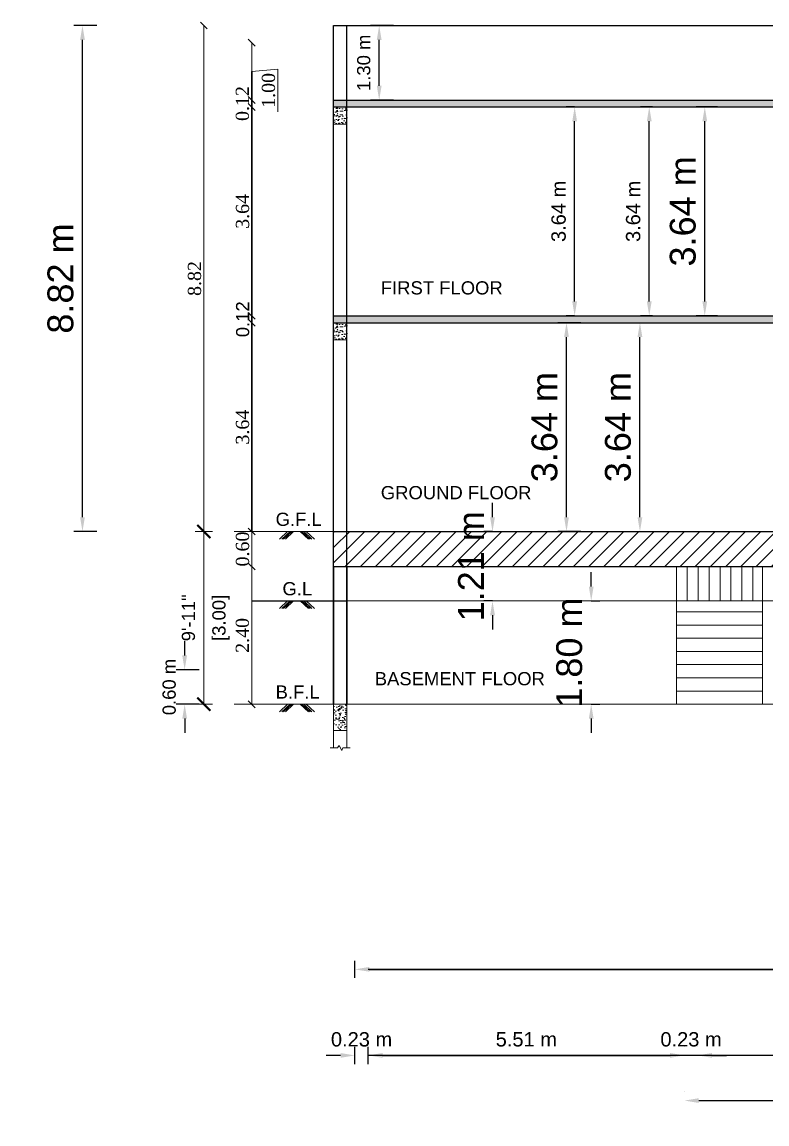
# Model space of a CAD drawing. Header units: metres. Extents: x -1561199 to -1560810, y 43748 to 43956.
# Drawn here: x -1560886.29 to -1560873.31, y 43845.06 to 43864.27 of the extents above; entities that cross this region are included whole.
import ezdxf

# ---------------------------------------------------------------- set-up
doc = ezdxf.new("R2010")
doc.units = ezdxf.units.M
doc.header["$LTSCALE"] = 750
doc.header["$MEASUREMENT"] = 0
doc.header["$PDMODE"] = 35
doc.header["$PDSIZE"] = 50
doc.layers.get('0').update_dxf_attribs({"lineweight": 5, "plot": 0})
doc.layers.get('Defpoints').update_dxf_attribs({"lineweight": 0})
for name, color, linetype in [('BLK_1_FLR_0_REGULAR_ROOM_1', 117, 'Continuous'), ('BLK_1_FLR_1_REGULAR_ROOM', 2, 'Continuous'), ('BLK_1_FLR_1_REGULAR_ROOM_1', 117, 'Continuous'), ('BLK_1_FLR_1_WC_BATH', 223, 'Continuous'), ('BLK_1_HT_OF_BLDG', 5, 'Continuous'), ('BLK_1_LVL_0_BSMNT_FOOT_PRINT', 1, 'Continuous'), ('BLK_1_PARAPET_HT', 233, 'Continuous'), ('BLK_1_PLINTH_HEIGHT', 7, 'Continuous')]:
    doc.layers.add(name, color=color, linetype=linetype)
doc.layers.add('BLK_1_FLR_0_WC_BATH', color=3, linetype='Continuous', lineweight=0)
doc.styles.add('S', font='swiss.ttf')
doc.styles.get("Standard").update_dxf_attribs({"font": 'arial.ttf'})
doc.styles.add('TIMES', font='BOOKOS.TTF')
doc.dimstyles.new('METRIC', dxfattribs={"dimtxt": 0.45, "dimasz": 0.25, "dimexe": 0.15, "dimexo": 0.15, "dimgap": 0.15, "dimtad": 1, "dimzin": 0, "dimdsep": 46, "dimtxsty": 'S', "dimcen": 0, "dimclrd": 1, "dimclre": 1, "dimclrt": 5, "dimadec": 0, "dimazin": 2, "dimtfac": 1, "dimtix": 1, "dimtofl": 0, "dimtmove": 1, "dimatfit": 0, "dimfxl": 0, "dimtolj": 1, "dimtzin": 0, "dimarcsym": 0})
doc.dimstyles.new('Plan', dxfattribs={"dimtxt": 0.23, "dimasz": 0.08, "dimexe": 0.01, "dimexo": 0.2, "dimgap": 0.04, "dimtad": 1, "dimzin": 1, "dimdsep": 46, "dimtxsty": 'Standard', "dimblk": 'OBLIQUE', "dimcen": 0, "dimse1": 1, "dimse2": 1, "dimsd1": 1, "dimsd2": 1, "dimclrd": 256, "dimclrt": 256, "dimadec": 0, "dimazin": 0, "dimtfac": 1, "dimtix": 1, "dimtmove": 0, "dimatfit": 3, "dimldrblk": 'OBLIQUE', "dimfxl": 0, "dimlwd": 13, "dimarcsym": 0})
doc.dimstyles.new('Saandard', dxfattribs={"dimtxt": 0.23, "dimasz": 0.12, "dimexe": 0.01, "dimexo": 0.2, "dimgap": 0.04, "dimtad": 1, "dimzin": 1, "dimdsep": 46, "dimtxsty": 'TIMES', "dimblk": 'OBLIQUE', "dimcen": 2.5, "dimse1": 1, "dimse2": 1, "dimclrd": 256, "dimclrt": 256, "dimadec": 0, "dimazin": 0, "dimtfac": 1, "dimtix": 1, "dimtmove": 0, "dimatfit": 3, "dimfxl": 0, "dimlwd": 13, "dimarcsym": 0})

# ---------------------------------------------------------------- blocks, each defined once
blk = doc.blocks.new('*D100')
at = {"color": 0, "lineweight": -2}
for p, q in [((-1560880.49, 43846.104), (-1560880.49, 43846.404)), ((-1560880.259, 43846.104), (-1560880.259, 43846.404)), ((-1560880.74, 43846.254), (-1560880.99, 43846.254)), ((-1560880.009, 43846.254), (-1560879.759, 43846.254))]:
    blk.add_line(p, q, dxfattribs=at)
at = {"color": 0}
for points in [[(-1560880.74, 43846.296), (-1560880.74, 43846.213), (-1560880.49, 43846.254)], [(-1560880.009, 43846.296), (-1560880.009, 43846.213), (-1560880.259, 43846.254)]]:
    blk.add_solid(points, dxfattribs=at)
at = {"layer": 'Defpoints', "color": 0}
for p in [(-1560880.259, 43846.254), (-1560880.49, 43841.96), (-1560880.259, 43841.65)]:
    blk.add_point(p, dxfattribs=at)
at = {"color": 0, "lineweight": -2, "insert": (-1560880.374, 43846.533), "char_height": 0.25, "attachment_point": 5, "style": 'S'}
blk.add_mtext('\\A1;0.23 m', dxfattribs=at)
blk = doc.blocks.new('*D101')
at = {"color": 0, "lineweight": -2}
for p, q in [((-1560880.259, 43846.104), (-1560880.259, 43846.404)), ((-1560874.75, 43846.404), (-1560874.75, 43846.404)), ((-1560880.009, 43846.254), (-1560875, 43846.254))]:
    blk.add_line(p, q, dxfattribs=at)
at = {"color": 0}
for points in [[(-1560880.009, 43846.296), (-1560880.009, 43846.213), (-1560880.259, 43846.254)], [(-1560875, 43846.296), (-1560875, 43846.213), (-1560874.75, 43846.254)]]:
    blk.add_solid(points, dxfattribs=at)
at = {"layer": 'Defpoints', "color": 0}
for p in [(-1560874.75, 43846.254), (-1560874.75, 43844.984, -763.65), (-1560880.259, 43841.65)]:
    blk.add_point(p, dxfattribs=at)
at = {"color": 0, "lineweight": -2, "insert": (-1560877.504, 43846.533), "char_height": 0.25, "attachment_point": 5, "style": 'S'}
blk.add_mtext('\\A1;5.51 m', dxfattribs=at)
blk = doc.blocks.new('*D105')
at = {"color": 0, "lineweight": -2}
for p, q in [((-1560880.49, 43847.604), (-1560880.49, 43847.904)), ((-1560857.02, 43847.604), (-1560857.02, 43847.904)), ((-1560880.24, 43847.754), (-1560857.27, 43847.754))]:
    blk.add_line(p, q, dxfattribs=at)
at = {"color": 0}
for points in [[(-1560880.24, 43847.796), (-1560880.24, 43847.713), (-1560880.49, 43847.754)], [(-1560857.27, 43847.796), (-1560857.27, 43847.713), (-1560857.02, 43847.754)]]:
    blk.add_solid(points, dxfattribs=at)
at = {"layer": 'Defpoints', "color": 0}
for p in [(-1560857.02, 43847.754), (-1560880.49, 43841.96), (-1560857.02, 43841.96)]:
    blk.add_point(p, dxfattribs=at)
at = {"color": 0, "lineweight": -2, "insert": (-1560868.755, 43848.033), "char_height": 0.25, "attachment_point": 5, "style": 'S'}
blk.add_mtext('\\A1;23.47 m', dxfattribs=at)
blk = doc.blocks.new('*D115')
at = {"color": 0, "lineweight": -2}
for p, q in [((-1560874.75, 43845.617), (-1560874.75, 43845.617)), ((-1560869.464, 43845.617), (-1560869.464, 43845.617)), ((-1560874.5, 43845.467), (-1560869.714, 43845.467))]:
    blk.add_line(p, q, dxfattribs=at)
at = {"color": 0}
for points in [[(-1560874.5, 43845.509), (-1560874.5, 43845.425), (-1560874.75, 43845.467)], [(-1560869.714, 43845.509), (-1560869.714, 43845.425), (-1560869.464, 43845.467)]]:
    blk.add_solid(points, dxfattribs=at)
at = {"layer": 'Defpoints', "color": 0}
for p in [(-1560869.464, 43845.467), (-1560874.75, 43844.984, -763.65), (-1560869.464, 43844.984, -763.65)]:
    blk.add_point(p, dxfattribs=at)
at = {"color": 0, "lineweight": -2, "insert": (-1560872.107, 43845.745), "char_height": 0.25, "attachment_point": 5, "style": 'S'}
blk.add_mtext('\\A1;5.29 m', dxfattribs=at)
blk = doc.blocks.new('*D117')
at = {"color": 0, "lineweight": -2}
for p, q in [((-1560874.52, 43846.404), (-1560874.52, 43846.404)), ((-1560869.694, 43846.404), (-1560869.694, 43846.404)), ((-1560869.944, 43846.254), (-1560874.27, 43846.254))]:
    blk.add_line(p, q, dxfattribs=at)
at = {"color": 0}
for points in [[(-1560874.27, 43846.296), (-1560874.27, 43846.213), (-1560874.52, 43846.254)], [(-1560869.944, 43846.296), (-1560869.944, 43846.213), (-1560869.694, 43846.254)]]:
    blk.add_solid(points, dxfattribs=at)
at = {"layer": 'Defpoints', "color": 0}
for p in [(-1560874.52, 43846.254), (-1560874.52, 43844.659, -763.65), (-1560869.694, 43844.659, -763.65)]:
    blk.add_point(p, dxfattribs=at)
at = {"color": 0, "lineweight": -2, "insert": (-1560872.107, 43846.533), "char_height": 0.25, "attachment_point": 5, "style": 'S'}
blk.add_mtext('\\A1;4.83 m', dxfattribs=at)
blk = doc.blocks.new('*D118')
at = {"color": 0, "lineweight": -2}
for p, q in [((-1560874.75, 43846.403), (-1560874.75, 43846.404)), ((-1560874.52, 43846.403), (-1560874.52, 43846.404)), ((-1560875, 43846.254), (-1560875.25, 43846.254)), ((-1560874.27, 43846.254), (-1560874.02, 43846.254))]:
    blk.add_line(p, q, dxfattribs=at)
at = {"color": 0}
for points in [[(-1560875, 43846.296), (-1560875, 43846.213), (-1560874.75, 43846.254)], [(-1560874.27, 43846.296), (-1560874.27, 43846.213), (-1560874.52, 43846.254)]]:
    blk.add_solid(points, dxfattribs=at)
at = {"layer": 'Defpoints', "color": 0}
for p in [(-1560874.75, 43846.254), (-1560874.75, 43844.36, -763.65), (-1560874.52, 43844.36, -763.65)]:
    blk.add_point(p, dxfattribs=at)
at = {"color": 0, "lineweight": -2, "insert": (-1560874.635, 43846.533), "char_height": 0.25, "attachment_point": 5, "style": 'S'}
blk.add_mtext('\\A1;0.23 m', dxfattribs=at)
blk = doc.blocks.new('_Oblique')
at = {"color": 0, "linetype": 'ByBlock', "lineweight": -2}
blk.add_line((-0.5, -0.5), (0.5, 0.5), dxfattribs=at)
blk = doc.blocks.new('*D178')
at = {"lineweight": 13}
blk.add_line((-1560883.121, 43864.205), (-1560883.121, 43855.385), dxfattribs=at)
at = {"layer": 'Defpoints', "color": 0}
for p in [(-1560880.861, 43864.205), (-1560883.121, 43855.385), (-1560880.861, 43855.385)]:
    blk.add_point(p, dxfattribs=at)
at = {"lineweight": 13, "xscale": 0.12, "yscale": 0.12, "zscale": 0.12}
for p, rotation in [((-1560883.121, 43864.205), 90), ((-1560883.121, 43855.385), 270)]:
    blk.add_blockref('_Oblique', p, dxfattribs=dict(at, rotation=rotation))
at = {"insert": (-1560883.282, 43859.795), "char_height": 0.23, "attachment_point": 5, "rotation": 90, "style": 'TIMES'}
blk.add_mtext('8.82', dxfattribs=at)
blk = doc.blocks.new('*D179')
at = {"lineweight": 13}
blk.add_line((-1560882.287, 43854.775), (-1560882.287, 43852.375), dxfattribs=at)
at = {"layer": 'Defpoints', "color": 0}
for p in [(-1560880.631, 43854.775), (-1560882.287, 43852.375), (-1560880.631, 43852.375)]:
    blk.add_point(p, dxfattribs=at)
at = {"lineweight": 13, "xscale": 0.12, "yscale": 0.12, "zscale": 0.12}
for p, rotation in [((-1560882.287, 43854.775), 90), ((-1560882.287, 43852.375), 270)]:
    blk.add_blockref('_Oblique', p, dxfattribs=dict(at, rotation=rotation))
at = {"insert": (-1560882.448, 43853.575), "char_height": 0.23, "attachment_point": 5, "rotation": 90, "style": 'TIMES'}
blk.add_mtext('2.40', dxfattribs=at)
blk = doc.blocks.new('*D180')
at = {"layer": 'Defpoints', "color": 0}
for p in [(-1560881.203, 43859.145), (-1560882.287, 43859.025), (-1560881.203, 43859.025)]:
    blk.add_point(p, dxfattribs=at)
at = {"lineweight": -2, "insert": (-1560882.444, 43859.085), "char_height": 0.23, "attachment_point": 5, "rotation": 90}
blk.add_mtext('0.12', dxfattribs=at)
blk = doc.blocks.new('*D181')
at = {"lineweight": 13}
blk.add_line((-1560882.287, 43862.785), (-1560882.287, 43859.145), dxfattribs=at)
at = {"layer": 'Defpoints', "color": 0}
for p in [(-1560880.861, 43862.785), (-1560882.287, 43859.145), (-1560881.203, 43859.145)]:
    blk.add_point(p, dxfattribs=at)
at = {"lineweight": 13, "xscale": 0.12, "yscale": 0.12, "zscale": 0.12}
for p, rotation in [((-1560882.287, 43862.785), 90), ((-1560882.287, 43859.145), 270)]:
    blk.add_blockref('_Oblique', p, dxfattribs=dict(at, rotation=rotation))
at = {"insert": (-1560882.446, 43860.965), "char_height": 0.23, "attachment_point": 5, "rotation": 90, "style": 'TIMES'}
blk.add_mtext('3.64', dxfattribs=at)
blk = doc.blocks.new('*D182')
at = {"lineweight": 13}
for p, q in [((-1560882.287, 43862.905), (-1560882.287, 43863.025)), ((-1560882.287, 43862.905), (-1560882.287, 43862.785)), ((-1560882.287, 43862.785), (-1560882.287, 43862.665))]:
    blk.add_line(p, q, dxfattribs=at)
at = {"layer": 'Defpoints', "color": 0}
for p in [(-1560881.203, 43862.905), (-1560882.287, 43862.785), (-1560881.203, 43862.785)]:
    blk.add_point(p, dxfattribs=at)
at = {"lineweight": 13, "xscale": 0.12, "yscale": 0.12, "zscale": 0.12}
for p, rotation in [((-1560882.287, 43862.905), 270), ((-1560882.287, 43862.785), 90)]:
    blk.add_blockref('_Oblique', p, dxfattribs=dict(at, rotation=rotation))
at = {"insert": (-1560882.448, 43862.845), "char_height": 0.23, "attachment_point": 5, "rotation": 90, "style": 'TIMES'}
blk.add_mtext('0.12', dxfattribs=at)
blk = doc.blocks.new('*D183')
at = {"lineweight": 13}
for p, q in [((-1560882.287, 43862.905), (-1560882.287, 43863.905)), ((-1560882.287, 43863.405), (-1560881.835, 43863.445)), ((-1560881.835, 43863.445), (-1560881.835, 43862.703))]:
    blk.add_line(p, q, dxfattribs=at)
at = {"layer": 'Defpoints', "color": 0}
for p in [(-1560882.287, 43863.905), (-1560880.861, 43863.905), (-1560881.203, 43862.905)]:
    blk.add_point(p, dxfattribs=at)
at = {"lineweight": 13, "xscale": 0.12, "yscale": 0.12, "zscale": 0.12}
for p, rotation in [((-1560882.287, 43863.905), 90), ((-1560882.287, 43862.905), 270)]:
    blk.add_blockref('_Oblique', p, dxfattribs=dict(at, rotation=rotation))
at = {"insert": (-1560881.994, 43863.074), "char_height": 0.23, "attachment_point": 5, "rotation": 90, "style": 'TIMES'}
blk.add_mtext('1.00', dxfattribs=at)
blk = doc.blocks.new('*D184')
at = {"lineweight": 13}
blk.add_line((-1560882.287, 43859.025), (-1560882.287, 43855.385), dxfattribs=at)
at = {"layer": 'Defpoints', "color": 0}
for p in [(-1560880.631, 43859.025), (-1560882.287, 43855.385), (-1560881.203, 43855.385)]:
    blk.add_point(p, dxfattribs=at)
at = {"lineweight": 13, "xscale": 0.12, "yscale": 0.12, "zscale": 0.12}
for p, rotation in [((-1560882.287, 43859.025), 90), ((-1560882.287, 43855.385), 270)]:
    blk.add_blockref('_Oblique', p, dxfattribs=dict(at, rotation=rotation))
at = {"insert": (-1560882.446, 43857.205), "char_height": 0.23, "attachment_point": 5, "rotation": 90, "style": 'TIMES'}
blk.add_mtext('3.64', dxfattribs=at)
blk = doc.blocks.new('_ArchTick')
at = {"color": 0, "linetype": 'ByBlock', "const_width": 0.15}
blk.add_lwpolyline([(-0.5, -0.5), (0.5, 0.5)], dxfattribs=at)
blk = doc.blocks.new('*D204')
at = {"layer": 'BLK_1_PARAPET_HT', "color": 1, "lineweight": -2}
for p, q in [((-1560879.817, 43864.205), (-1560880.217, 43864.205)), ((-1560880.067, 43863.155), (-1560880.067, 43863.955)), ((-1560879.817, 43862.905), (-1560880.217, 43862.905))]:
    blk.add_line(p, q, dxfattribs=at)
at = {"layer": 'BLK_1_PARAPET_HT', "color": 1}
for points in [[(-1560880.108, 43863.955), (-1560880.025, 43863.955), (-1560880.067, 43864.205)], [(-1560880.108, 43863.155), (-1560880.025, 43863.155), (-1560880.067, 43862.905)]]:
    blk.add_solid(points, dxfattribs=at)
at = {"layer": 'Defpoints', "color": 0}
for p in [(-1560880.067, 43864.205), (-1560879.368, 43864.205), (-1560879.368, 43862.905)]:
    blk.add_point(p, dxfattribs=at)
at = {"layer": 'BLK_1_PARAPET_HT', "color": 6, "lineweight": -2, "insert": (-1560880.335, 43863.555), "char_height": 0.23, "attachment_point": 5, "rotation": 90, "style": 'S'}
blk.add_mtext('\\A1;1.30 m', dxfattribs=at)
blk = doc.blocks.new('*D205')
at = {"layer": 'BLK_1_HT_OF_BLDG', "color": 1, "lineweight": -2}
for p, q in [((-1560884.985, 43864.205), (-1560885.385, 43864.205)), ((-1560885.235, 43855.635), (-1560885.235, 43863.955)), ((-1560884.985, 43855.385), (-1560885.385, 43855.385))]:
    blk.add_line(p, q, dxfattribs=at)
at = {"layer": 'BLK_1_HT_OF_BLDG', "color": 1}
for points in [[(-1560885.277, 43863.955), (-1560885.194, 43863.955), (-1560885.235, 43864.205)], [(-1560885.277, 43855.635), (-1560885.194, 43855.635), (-1560885.235, 43855.385)]]:
    blk.add_solid(points, dxfattribs=at)
at = {"layer": 'Defpoints', "color": 0}
for p in [(-1560885.235, 43864.205), (-1560880.861, 43864.205), (-1560880.861, 43855.385)]:
    blk.add_point(p, dxfattribs=at)
at = {"layer": 'BLK_1_HT_OF_BLDG', "color": 5, "lineweight": -2, "insert": (-1560885.617, 43859.795), "char_height": 0.45, "attachment_point": 5, "rotation": 90, "style": 'S'}
blk.add_mtext('\\A1;8.82 m', dxfattribs=at)
blk = doc.blocks.new('*D206')
at = {"layer": 'BLK_1_FLR_0_WC_BATH', "color": 1, "lineweight": -2}
for p, q in [((-1560876.554, 43859.025), (-1560876.954, 43859.025)), ((-1560876.804, 43855.635), (-1560876.804, 43858.775)), ((-1560876.554, 43855.385), (-1560876.954, 43855.385))]:
    blk.add_line(p, q, dxfattribs=at)
at = {"layer": 'BLK_1_FLR_0_WC_BATH', "color": 1}
for points in [[(-1560876.846, 43858.775), (-1560876.763, 43858.775), (-1560876.804, 43859.025)], [(-1560876.846, 43855.635), (-1560876.763, 43855.635), (-1560876.804, 43855.385)]]:
    blk.add_solid(points, dxfattribs=at)
at = {"layer": 'Defpoints', "color": 0}
for p in [(-1560876.804, 43859.025), (-1560875.938, 43859.025), (-1560875.938, 43855.385)]:
    blk.add_point(p, dxfattribs=at)
at = {"layer": 'BLK_1_FLR_0_WC_BATH', "color": 5, "lineweight": -2, "insert": (-1560877.186, 43857.205), "char_height": 0.45, "attachment_point": 5, "rotation": 90, "style": 'S'}
blk.add_mtext('\\A1;3.64 m', dxfattribs=at)
blk = doc.blocks.new('*D207')
at = {"layer": 'BLK_1_FLR_0_REGULAR_ROOM_1', "color": 1, "lineweight": -2}
for p, q in [((-1560875.731, 43859.025), (-1560875.375, 43859.025)), ((-1560875.525, 43855.635), (-1560875.525, 43858.775)), ((-1560875.731, 43855.385), (-1560875.375, 43855.385))]:
    blk.add_line(p, q, dxfattribs=at)
at = {"layer": 'BLK_1_FLR_0_REGULAR_ROOM_1', "color": 1}
for points in [[(-1560875.567, 43858.775), (-1560875.483, 43858.775), (-1560875.525, 43859.025)], [(-1560875.567, 43855.635), (-1560875.483, 43855.635), (-1560875.525, 43855.385)]]:
    blk.add_solid(points, dxfattribs=at)
at = {"layer": 'Defpoints', "color": 0}
for p in [(-1560875.881, 43859.025), (-1560875.525, 43859.025), (-1560875.881, 43855.385)]:
    blk.add_point(p, dxfattribs=at)
at = {"layer": 'BLK_1_FLR_0_REGULAR_ROOM_1', "color": 5, "insert": (-1560875.906, 43857.205), "char_height": 0.45, "attachment_point": 5, "rotation": 90, "style": 'S'}
blk.add_mtext('\\A1;3.64 m', dxfattribs=at)
blk = doc.blocks.new('*D208')
at = {"layer": 'BLK_1_FLR_1_REGULAR_ROOM', "color": 0, "lineweight": -2}
for p, q in [((-1560875.307, 43862.785), (-1560875.513, 43862.785)), ((-1560875.363, 43859.395), (-1560875.363, 43862.535)), ((-1560875.307, 43859.145), (-1560875.513, 43859.145))]:
    blk.add_line(p, q, dxfattribs=at)
at = {"layer": 'BLK_1_FLR_1_REGULAR_ROOM', "color": 0}
for points in [[(-1560875.405, 43862.535), (-1560875.321, 43862.535), (-1560875.363, 43862.785)], [(-1560875.405, 43859.395), (-1560875.321, 43859.395), (-1560875.363, 43859.145)]]:
    blk.add_solid(points, dxfattribs=at)
at = {"layer": 'Defpoints', "color": 0}
for p in [(-1560875.363, 43862.785), (-1560875.157, 43862.785), (-1560875.157, 43859.145)]:
    blk.add_point(p, dxfattribs=at)
at = {"layer": 'BLK_1_FLR_1_REGULAR_ROOM', "color": 0, "lineweight": -2, "insert": (-1560875.642, 43860.965), "char_height": 0.25, "attachment_point": 5, "rotation": 90, "style": 'S'}
blk.add_mtext('\\A1;3.64 m', dxfattribs=at)
blk = doc.blocks.new('*D209')
at = {"layer": 'BLK_1_PLINTH_HEIGHT', "color": 1, "lineweight": -2}
for p, q in [((-1560883.455, 43853.225), (-1560883.455, 43853.475)), ((-1560883.205, 43852.975), (-1560883.605, 43852.975)), ((-1560883.205, 43852.375), (-1560883.605, 43852.375)), ((-1560883.455, 43852.125), (-1560883.455, 43851.875))]:
    blk.add_line(p, q, dxfattribs=at)
at = {"layer": 'BLK_1_PLINTH_HEIGHT', "color": 1, "linetype": 'ByBlock'}
for points in [[(-1560883.497, 43853.225), (-1560883.414, 43853.225), (-1560883.455, 43852.975)], [(-1560883.497, 43852.125), (-1560883.414, 43852.125), (-1560883.455, 43852.375)]]:
    blk.add_solid(points, dxfattribs=at)
at = {"layer": 'Defpoints', "color": 0, "linetype": 'ByBlock'}
for p in [(-1560883.455, 43852.975), (-1560882.287, 43852.975), (-1560882.287, 43852.375)]:
    blk.add_point(p, dxfattribs=at)
at = {"layer": 'BLK_1_PLINTH_HEIGHT', "color": 6, "linetype": 'ByBlock', "insert": (-1560883.724, 43852.675), "char_height": 0.23, "attachment_point": 5, "rotation": 90, "style": 'S'}
blk.add_mtext('\\A1;0.60 m', dxfattribs=at)
blk = doc.blocks.new('*D210')
at = {"layer": 'BLK_1_FLR_1_WC_BATH', "color": 1, "lineweight": -2}
for p, q in [((-1560874.175, 43862.785), (-1560874.546, 43862.785)), ((-1560874.396, 43859.395), (-1560874.396, 43862.535)), ((-1560874.175, 43859.145), (-1560874.546, 43859.145))]:
    blk.add_line(p, q, dxfattribs=at)
at = {"layer": 'BLK_1_FLR_1_WC_BATH', "color": 1}
for points in [[(-1560874.437, 43862.535), (-1560874.354, 43862.535), (-1560874.396, 43862.785)], [(-1560874.437, 43859.395), (-1560874.354, 43859.395), (-1560874.396, 43859.145)]]:
    blk.add_solid(points, dxfattribs=at)
at = {"layer": 'Defpoints', "color": 0}
for p in [(-1560874.396, 43862.785), (-1560874.025, 43862.785), (-1560874.025, 43859.145)]:
    blk.add_point(p, dxfattribs=at)
at = {"layer": 'BLK_1_FLR_1_WC_BATH', "color": 5, "lineweight": -2, "insert": (-1560874.777, 43860.965), "char_height": 0.45, "attachment_point": 5, "rotation": 90, "style": 'S'}
blk.add_mtext('\\A1;3.64 m', dxfattribs=at)
blk = doc.blocks.new('*D260')
at = {"layer": 'BLK_1_LVL_0_BSMNT_FOOT_PRINT', "color": 1, "lineweight": -2}
for p, q in [((-1560876.374, 43854.425), (-1560876.374, 43854.675)), ((-1560876.374, 43854.175), (-1560876.224, 43854.175)), ((-1560876.374, 43852.375), (-1560876.224, 43852.375)), ((-1560876.374, 43852.125), (-1560876.374, 43851.875))]:
    blk.add_line(p, q, dxfattribs=at)
at = {"layer": 'BLK_1_LVL_0_BSMNT_FOOT_PRINT', "color": 1}
for points in [[(-1560876.415, 43854.425), (-1560876.332, 43854.425), (-1560876.374, 43854.175)], [(-1560876.415, 43852.125), (-1560876.332, 43852.125), (-1560876.374, 43852.375)]]:
    blk.add_solid(points, dxfattribs=at)
at = {"layer": 'Defpoints', "color": 0}
for p in [(-1560876.433, 43854.175), (-1560876.374, 43854.175), (-1560876.433, 43852.375)]:
    blk.add_point(p, dxfattribs=at)
at = {"layer": 'BLK_1_LVL_0_BSMNT_FOOT_PRINT', "color": 5, "insert": (-1560876.755, 43853.275), "char_height": 0.45, "attachment_point": 5, "rotation": 90, "style": 'S'}
blk.add_mtext('\\A1;1.80 m', dxfattribs=at)
blk = doc.blocks.new('*D261')
at = {"layer": 'BLK_1_LVL_0_BSMNT_FOOT_PRINT', "color": 1, "lineweight": -2}
for p, q in [((-1560878.093, 43855.635), (-1560878.093, 43855.885)), ((-1560878.093, 43855.385), (-1560878.243, 43855.385)), ((-1560878.093, 43854.175), (-1560878.243, 43854.175)), ((-1560878.093, 43853.925), (-1560878.093, 43853.675))]:
    blk.add_line(p, q, dxfattribs=at)
at = {"layer": 'BLK_1_LVL_0_BSMNT_FOOT_PRINT', "color": 1}
for points in [[(-1560878.135, 43855.635), (-1560878.051, 43855.635), (-1560878.093, 43855.385)], [(-1560878.135, 43853.925), (-1560878.051, 43853.925), (-1560878.093, 43854.175)]]:
    blk.add_solid(points, dxfattribs=at)
at = {"layer": 'Defpoints', "color": 0}
for p in [(-1560878.093, 43855.385), (-1560878.093, 43855.385), (-1560878.093, 43854.175)]:
    blk.add_point(p, dxfattribs=at)
at = {"layer": 'BLK_1_LVL_0_BSMNT_FOOT_PRINT', "color": 5, "insert": (-1560878.468, 43854.78), "char_height": 0.45, "attachment_point": 5, "rotation": 90, "style": 'S'}
blk.add_mtext('\\A1;1.21 m', dxfattribs=at)
blk = doc.blocks.new('*D304')
at = {"layer": 'BLK_1_FLR_1_REGULAR_ROOM_1', "color": 0, "lineweight": -2}
for p, q in [((-1560876.662, 43862.785), (-1560876.812, 43862.785)), ((-1560876.662, 43859.395), (-1560876.662, 43862.535)), ((-1560876.662, 43859.145), (-1560876.812, 43859.145))]:
    blk.add_line(p, q, dxfattribs=at)
at = {"layer": 'BLK_1_FLR_1_REGULAR_ROOM_1', "color": 0}
for points in [[(-1560876.704, 43862.535), (-1560876.621, 43862.535), (-1560876.662, 43862.785)], [(-1560876.704, 43859.395), (-1560876.621, 43859.395), (-1560876.662, 43859.145)]]:
    blk.add_solid(points, dxfattribs=at)
at = {"layer": 'Defpoints', "color": 0}
for p in [(-1560876.662, 43862.785), (-1560876.662, 43862.785), (-1560876.662, 43859.145)]:
    blk.add_point(p, dxfattribs=at)
at = {"layer": 'BLK_1_FLR_1_REGULAR_ROOM_1', "color": 0, "lineweight": -2, "insert": (-1560876.941, 43860.965), "char_height": 0.25, "attachment_point": 5, "rotation": 90, "style": 'S'}
blk.add_mtext('\\A1;3.64 m', dxfattribs=at)

msp = doc.modelspace()

# ---------------------------------------------------------------- hatches: boundary and pattern name
at = {"lineweight": -2}
h = msp.add_hatch(dxfattribs=at)
h.set_pattern_fill('AR-CONC', color=0, scale=0.02, style=0)
h.set_pattern_definition([(50, (-1561586.44359, 43469.43294), (0.143452037, -0.012550427), [0.015, -0.165]), (355, (-1561586.44359, 43469.43294), (-0.027750267, 0.150438427), [0.012, -0.132]), (100.451444, (-1561586.43164, 43469.4319), (0.11570177, 0.137887998), [0.012748038, -0.140228422]), (46.1842, (-1561586.44359, 43469.47294), (0.213448266, -0.033103856), [0.0225, -0.2475]), (96.635635, (-1561586.4258, 43469.47018), (0.18693239, 0.19482372), [0.01912207, -0.21034275]), (351.184164, (-1561586.4436, 43469.47294), (0.18693239, 0.19482372), [0.018, -0.198]), (21, (-1561586.42359, 43469.46294), (0.11938141, -0.080523778), [0.015, -0.165]), (326, (-1561586.42359, 43469.46294), (0.048663066, 0.14503001), [0.012, -0.132]), (71.451445, (-1561586.41364, 43469.45623), (0.168044475, 0.06450623), [0.012748038, -0.140228422]), (37.5, (-1561586.44359, 43469.432943), (0.002431971, 0.0665787708), [0, -0.1304, 0, -0.134, 0, -0.1325]), (7.5, (-1561586.44359, 43469.43294), (0.0526139075, 0.0788823424), [0, -0.0764, 0, -0.1274, 0, -0.0505]), (327.5, (-1561586.48819, 43469.432943), (0.1067644872, -0.0045109743), [0, -0.05, 0, -0.156, 0, -0.207]), (317.5, (-1561586.50819, 43469.43294), (0.116637234, 0.020020996), [0, -0.065, 0, -0.1036, 0, -0.147])])
h.paths.add_polyline_path([(-1560857.39077, 43862.7854), (-1560857.39077, 43862.9054), (-1560880.86077, 43862.9054), (-1560880.86077, 43862.7854)])
h = msp.add_hatch()
h.set_pattern_fill('AR-CONC', color=0, scale=0.02, style=0)
h.set_pattern_definition([(50, (-1561021.15994, 43874.59301), (0.14345204, -0.01255043), [0.015, -0.165]), (355, (-1561021.15994, 43874.59301), (-0.02775027, 0.15043843), [0.012, -0.132]), (100.45144, (-1561021.14799, 43874.59197), (0.11570177, 0.137888), [0.01274804, -0.14022842]), (46.1842, (-1561021.15994, 43874.63301), (0.21344827, -0.03310386), [0.0225, -0.2475]), (96.63564, (-1561021.14216, 43874.63026), (0.1869324, 0.19482372), [0.01912207, -0.21034275]), (351.18416, (-1561021.15994, 43874.63301), (0.1869324, 0.19482372), [0.018, -0.198]), (21, (-1561021.13994, 43874.62301), (0.11938141, -0.08052378), [0.015, -0.165]), (326, (-1561021.13994, 43874.62301), (0.04866307, 0.14503001), [0.012, -0.132]), (71.45144, (-1561021.13, 43874.6163), (0.16804448, 0.06450623), [0.01274804, -0.14022842]), (37.5, (-1561021.159944, 43874.593014), (0.002431971, 0.06657877), [0, -0.1304, 0, -0.134, 0, -0.1325]), (7.5, (-1561021.159944, 43874.593014), (0.052613907, 0.078882342), [0, -0.0764, 0, -0.1274, 0, -0.0505]), (327.5, (-1561021.204544, 43874.593014), (0.106764487, -0.004510974), [0, -0.05, 0, -0.156, 0, -0.207]), (317.5, (-1561021.22454, 43874.59301), (0.116637234, 0.020020996), [0, -0.065, 0, -0.1036, 0, -0.147])])
h.paths.add_polyline_path([(-1560880.63077, 43862.7854), (-1560880.86077, 43862.7854), (-1560880.86077, 43862.4854), (-1560880.63077, 43862.4854)])
h = msp.add_hatch(dxfattribs=at)
h.set_pattern_fill('AR-CONC', color=0, scale=0.02, style=0)
h.set_pattern_definition([(50, (-1561586.44359, 43468.84294), (0.143452037, -0.012550427), [0.015, -0.165]), (355, (-1561586.44359, 43468.84294), (-0.027750267, 0.150438427), [0.012, -0.132]), (100.451444, (-1561586.43164, 43468.8419), (0.11570177, 0.137887998), [0.012748038, -0.140228422]), (46.1842, (-1561586.44359, 43468.88294), (0.213448266, -0.033103856), [0.0225, -0.2475]), (96.635635, (-1561586.4258, 43468.88018), (0.18693239, 0.19482372), [0.01912207, -0.21034275]), (351.184164, (-1561586.4436, 43468.88294), (0.18693239, 0.19482372), [0.018, -0.198]), (21, (-1561586.42359, 43468.87294), (0.11938141, -0.080523778), [0.015, -0.165]), (326, (-1561586.42359, 43468.87294), (0.048663066, 0.14503001), [0.012, -0.132]), (71.451445, (-1561586.41364, 43468.86623), (0.168044475, 0.06450623), [0.012748038, -0.140228422]), (37.5, (-1561586.44359, 43468.842943), (0.002431971, 0.0665787708), [0, -0.1304, 0, -0.134, 0, -0.1325]), (7.5, (-1561586.44359, 43468.84294), (0.0526139075, 0.0788823424), [0, -0.0764, 0, -0.1274, 0, -0.0505]), (327.5, (-1561586.48819, 43468.842943), (0.1067644872, -0.0045109743), [0, -0.05, 0, -0.156, 0, -0.207]), (317.5, (-1561586.50819, 43468.84294), (0.116637234, 0.020020996), [0, -0.065, 0, -0.1036, 0, -0.147])])
h.paths.add_polyline_path([(-1560857.39077, 43859.0254), (-1560857.39077, 43859.1454), (-1560880.86077, 43859.1454), (-1560880.86077, 43859.0254)])
h = msp.add_hatch()
h.set_pattern_fill('AR-CONC', color=0, scale=0.02, style=0)
h.set_pattern_definition([(50, (-1561021.15994, 43870.83301), (0.14345204, -0.01255043), [0.015, -0.165]), (355, (-1561021.15994, 43870.83301), (-0.02775027, 0.15043843), [0.012, -0.132]), (100.45144, (-1561021.14799, 43870.83197), (0.11570177, 0.137888), [0.01274804, -0.14022842]), (46.1842, (-1561021.15994, 43870.87301), (0.21344827, -0.03310386), [0.0225, -0.2475]), (96.63564, (-1561021.14216, 43870.87026), (0.1869324, 0.19482372), [0.01912207, -0.21034275]), (351.18416, (-1561021.15994, 43870.87301), (0.1869324, 0.19482372), [0.018, -0.198]), (21, (-1561021.13994, 43870.86301), (0.11938141, -0.08052378), [0.015, -0.165]), (326, (-1561021.13994, 43870.86301), (0.04866307, 0.14503001), [0.012, -0.132]), (71.45144, (-1561021.13, 43870.8563), (0.16804448, 0.06450623), [0.01274804, -0.14022842]), (37.5, (-1561021.159944, 43870.833014), (0.002431971, 0.06657877), [0, -0.1304, 0, -0.134, 0, -0.1325]), (7.5, (-1561021.159944, 43870.833014), (0.052613907, 0.078882342), [0, -0.0764, 0, -0.1274, 0, -0.0505]), (327.5, (-1561021.204544, 43870.833014), (0.106764487, -0.004510974), [0, -0.05, 0, -0.156, 0, -0.207]), (317.5, (-1561021.22454, 43870.83301), (0.116637234, 0.020020996), [0, -0.065, 0, -0.1036, 0, -0.147])])
h.paths.add_polyline_path([(-1560880.63077, 43859.0254), (-1560880.86077, 43859.0254), (-1560880.86077, 43858.7254), (-1560880.63077, 43858.7254)])
h = msp.add_hatch()
h.set_pattern_fill('ANSI31', color=0, scale=1.5, style=0)
h.set_pattern_definition([(45, (-1560938.71291, 43745.2808), (-0.13258252, 0.13258252), [])])
h.paths.add_polyline_path([(-1560857.62077, 43855.3854), (-1560880.63077, 43855.3854), (-1560880.63077, 43854.7754), (-1560857.62077, 43854.7754)])
h.paths.add_polyline_path([(-1560880.63077, 43855.3854), (-1560880.86077, 43855.3854), (-1560880.86077, 43854.7754), (-1560880.63077, 43854.7754)])
h.paths.add_polyline_path([(-1560857.39077, 43855.3854), (-1560857.62077, 43855.3854), (-1560857.62077, 43854.7754), (-1560857.39077, 43854.7754)])
h = msp.add_hatch()
h.set_pattern_fill('AR-CONC', color=0, scale=0.02, style=0)
h.set_pattern_definition([(50, (-1561014.83994, 43868.14301), (0.14345204, -0.01255043), [0.015, -0.165]), (355, (-1561014.83994, 43868.14301), (-0.02775027, 0.15043843), [0.012, -0.132]), (100.45144, (-1561014.82799, 43868.14197), (0.11570177, 0.137888), [0.01274804, -0.14022842]), (46.1842, (-1561014.83994, 43868.18301), (0.21344827, -0.03310386), [0.0225, -0.2475]), (96.63564, (-1561014.82216, 43868.18026), (0.1869324, 0.19482372), [0.01912207, -0.21034275]), (351.18416, (-1561014.83994, 43868.18301), (0.1869324, 0.19482372), [0.018, -0.198]), (21, (-1561014.81994, 43868.17301), (0.11938141, -0.08052378), [0.015, -0.165]), (326, (-1561014.81994, 43868.17301), (0.04866307, 0.14503001), [0.012, -0.132]), (71.45144, (-1561014.81, 43868.1663), (0.16804448, 0.06450623), [0.01274804, -0.14022842]), (37.5, (-1561014.839944, 43868.143014), (0.002431971, 0.06657877), [0, -0.1304, 0, -0.134, 0, -0.1325]), (7.5, (-1561014.839944, 43868.143014), (0.052613907, 0.078882342), [0, -0.0764, 0, -0.1274, 0, -0.0505]), (327.5, (-1561014.884544, 43868.143014), (0.106764487, -0.004510974), [0, -0.05, 0, -0.156, 0, -0.207]), (317.5, (-1561014.90454, 43868.14301), (0.116637234, 0.020020996), [0, -0.065, 0, -0.1036, 0, -0.147])])
h.paths.add_polyline_path([(-1560880.63217, 43852.3754), (-1560880.86077, 43852.3754), (-1560880.86077, 43851.9154), (-1560880.63217, 43851.9154)])

# ---------------------------------------------------------------- linework, layer by layer
at = {"color": 0, "lineweight": -2}
for p, q in [((-1560880.86077, 43852.3754), (-1560880.86077, 43864.2054)), ((-1560880.86077, 43852.3754), (-1560880.86077, 43864.2054)), ((-1560880.63077, 43852.3754), (-1560880.63077, 43864.2054)), ((-1560880.86077, 43854.7754), (-1560880.86077, 43852.3754)), ((-1560880.63077, 43854.7754), (-1560880.63077, 43852.3754)), ((-1560857.02008, 43847.75424, -1505.20304), (-1560880.26008, 43847.75424, -1504.40392)), ((-1560857.02008, 43846.25424, -1505.20304), (-1560880.26008, 43846.25424, -1504.40392))]:
    msp.add_line(p, q, dxfattribs=at)
at = {"color": 0, "lineweight": -3}
for p, q in [((-1560880.86077, 43864.2054), (-1560857.39077, 43864.2054)), ((-1560880.86077, 43862.9054), (-1560857.39077, 43862.9054)), ((-1560880.86077, 43862.7854), (-1560857.39077, 43862.7854)), ((-1560880.86077, 43859.1454), (-1560857.39077, 43859.1454)), ((-1560880.86077, 43859.0254), (-1560857.39077, 43859.0254)), ((-1560880.86077, 43855.3854), (-1560857.39077, 43855.3854)), ((-1560880.86077, 43854.7754), (-1560857.39077, 43854.7754)), ((-1560882.28683, 43854.1754), (-1560880.63077, 43854.1754))]:
    msp.add_line(p, q, dxfattribs=at)
at = {"color": 0}
for p, q in [((-1560883.12116, 43855.0754), (-1560883.12116, 43863.9054)), ((-1560881.66277, 43855.3854), (-1560881.80605, 43855.25297)), ((-1560881.62023, 43855.3854), (-1560881.76351, 43855.25297)), ((-1560881.58927, 43855.3854), (-1560881.73254, 43855.25297)), ((-1560881.55831, 43855.3854), (-1560881.70158, 43855.25297)), ((-1560881.44321, 43855.3854), (-1560881.29993, 43855.25297)), ((-1560881.41225, 43855.3854), (-1560881.26897, 43855.25297)), ((-1560881.38128, 43855.3854), (-1560881.23801, 43855.25297)), ((-1560881.33874, 43855.3854), (-1560881.19547, 43855.25297)), ((-1560881.66277, 43854.1754), (-1560881.80605, 43854.04297)), ((-1560881.62023, 43854.1754), (-1560881.76351, 43854.04297)), ((-1560881.58927, 43854.1754), (-1560881.73254, 43854.04297)), ((-1560881.55831, 43854.1754), (-1560881.70158, 43854.04297)), ((-1560881.44321, 43854.1754), (-1560881.29993, 43854.04297)), ((-1560881.41225, 43854.1754), (-1560881.26897, 43854.04297)), ((-1560881.38128, 43854.1754), (-1560881.23801, 43854.04297)), ((-1560881.33874, 43854.1754), (-1560881.19547, 43854.04297)), ((-1560881.66277, 43852.3754), (-1560881.80605, 43852.24297)), ((-1560881.62023, 43852.3754), (-1560881.76351, 43852.24297)), ((-1560881.58927, 43852.3754), (-1560881.73254, 43852.24297)), ((-1560881.55831, 43852.3754), (-1560881.70158, 43852.24297)), ((-1560881.44321, 43852.3754), (-1560881.29993, 43852.24297)), ((-1560881.41225, 43852.3754), (-1560881.26897, 43852.24297)), ((-1560881.38128, 43852.3754), (-1560881.23801, 43852.24297)), ((-1560881.33874, 43852.3754), (-1560881.19547, 43852.24297)), ((-1560880.86077, 43852.3754), (-1560880.86077, 43851.6154)), ((-1560880.63217, 43852.3754), (-1560880.63217, 43851.6154))]:
    msp.add_line(p, q, dxfattribs=at)
at = {"color": 0, "lineweight": 30}
for p, q in [((-1560882.28683, 43859.1454), (-1560882.28683, 43863.4054)), ((-1560882.28683, 43855.3854), (-1560882.28683, 43859.6454))]:
    msp.add_line(p, q, dxfattribs=at)
at = {"lineweight": 13}
for p, q in [((-1560882.28683, 43855.3854), (-1560882.28683, 43855.5054)), ((-1560882.28683, 43854.7754), (-1560882.28683, 43855.3854)), ((-1560882.28683, 43854.7754), (-1560882.28683, 43854.6554))]:
    msp.add_line(p, q, dxfattribs=at)
for p, q in [((-1560882.97116, 43855.3854), (-1560883.27116, 43855.3854)), ((-1560883.12116, 43855.3854), (-1560883.12116, 43852.3754)), ((-1560880.86077, 43855.3854), (-1560882.59024, 43855.3854)), ((-1560874.89045, 43854.1754), (-1560874.89045, 43854.7754)), ((-1560874.70045, 43854.1754), (-1560874.70045, 43854.7754)), ((-1560874.51045, 43854.1754), (-1560874.51045, 43854.7754)), ((-1560874.32045, 43854.1754), (-1560874.32045, 43854.7754)), ((-1560874.13045, 43854.1754), (-1560874.13045, 43854.7754)), ((-1560873.94045, 43854.1754), (-1560873.94045, 43854.7754)), ((-1560873.75045, 43854.1754), (-1560873.75045, 43854.7754)), ((-1560873.56045, 43854.1754), (-1560873.56045, 43854.7754)), ((-1560873.38889, 43854.1754), (-1560873.38889, 43854.7754)), ((-1560880.63077, 43854.1754), (-1560857.39077, 43854.1754)), ((-1560880.63077, 43854.1754), (-1560857.39077, 43854.1754)), ((-1560874.89045, 43854.1754), (-1560874.89045, 43852.3754)), ((-1560873.38889, 43854.1754), (-1560873.38889, 43852.3754)), ((-1560873.38889, 43853.9854), (-1560874.89045, 43853.9854)), ((-1560873.38889, 43853.7554), (-1560874.89045, 43853.7554)), ((-1560873.38889, 43853.5254), (-1560874.89045, 43853.5254)), ((-1560873.38889, 43853.2954), (-1560874.89045, 43853.2954)), ((-1560873.38889, 43853.0654), (-1560874.89045, 43853.0654)), ((-1560873.38889, 43852.8354), (-1560874.89045, 43852.8354)), ((-1560873.38889, 43852.6054), (-1560874.89045, 43852.6054)), ((-1560882.97116, 43852.3754), (-1560883.27116, 43852.3754)), ((-1560880.86077, 43852.3754), (-1560882.59024, 43852.3754)), ((-1560880.63077, 43852.3754), (-1560857.39077, 43852.3754)), ((-1560873.38889, 43852.3754), (-1560874.89045, 43852.3754))]:
    msp.add_line(p, q)
at = {"color": 0}
for points in [[(-1560880.86077, 43862.4854), (-1560880.86077, 43862.7854), (-1560880.63077, 43862.7854), (-1560880.63077, 43862.4854)], [(-1560880.86077, 43858.7254), (-1560880.86077, 43859.0254), (-1560880.63077, 43859.0254), (-1560880.63077, 43858.7254)], [(-1560880.63217, 43852.3754), (-1560880.86077, 43852.3754), (-1560880.86077, 43851.9154), (-1560880.63217, 43851.9154)], [(-1560880.86077, 43852.3754), (-1560880.63217, 43852.3754), (-1560880.63217, 43851.9154), (-1560880.86077, 43851.9154)]]:
    msp.add_lwpolyline(points, close=True, dxfattribs=at)
msp.add_lwpolyline([(-1560880.57228, 43851.6154), (-1560880.69869, 43851.6154), (-1560880.71929, 43851.56594), (-1560880.76687, 43851.65786), (-1560880.79129, 43851.6154), (-1560880.92131, 43851.6154)], dxfattribs=at)

# ---------------------------------------------------------------- block references
at = {"xscale": 0.23, "yscale": 0.23, "zscale": 0.23}
for p, rotation in [((-1560883.12116, 43855.3854), 90), ((-1560883.12116, 43852.3754), 270)]:
    msp.add_blockref('_ArchTick', p, dxfattribs=dict(at, rotation=rotation))
at = {"lineweight": 13, "xscale": 0.12, "yscale": 0.12, "zscale": 0.12}
for p, rotation in [((-1560882.28683, 43855.3854), 270), ((-1560882.28683, 43854.7754), 90)]:
    msp.add_blockref('_Oblique', p, dxfattribs=dict(at, rotation=rotation))

# ---------------------------------------------------------------- texts
for s, p in [('FIRST FLOOR', (-1560880.03892, 43859.5173)), ('GROUND FLOOR', (-1560880.03892, 43855.94822)), ('BASEMENT FLOOR', (-1560880.144, 43852.70581))]:
    msp.add_text(s, height=0.23).set_placement(p)
at = {"color": 0}
for s, p in [('G.F.L', (-1560881.8711, 43855.48358)), ('G.L', (-1560881.75167, 43854.27358)), ('B.F.L', (-1560881.8711, 43852.47358))]:
    msp.add_text(s, height=0.23, dxfattribs=at).set_placement(p)
at = {"insert": (-1560882.44596, 43855.0804), "char_height": 0.23, "attachment_point": 5, "rotation": 90, "style": 'TIMES'}
msp.add_mtext('0.60', dxfattribs=at)
at = {"char_height": 0.23, "attachment_point": 5, "rotation": 90}
for s, insert in [('\\A1;9\'-11" ', (-1560883.38859, 43853.8804)), ('\\A1;[3.00]', (-1560882.82376, 43853.8804))]:
    msp.add_mtext(s, dxfattribs=dict(at, insert=insert))

# ---------------------------------------------------------------- dimensions: what is measured, and where the dimension line sits
at = {"color": 0}
dim = msp.add_linear_dim(base=(-1560883.12116, 43855.3854), p1=(-1560880.86077, 43864.2054), p2=(-1560880.86077, 43855.3854), angle=90, text='8.82', dimstyle='Saandard', override={"dimtmove": 1}, dxfattribs=at)
dim.commit()
dim.dimension.update_dxf_attribs({"geometry": '*D178', "text_midpoint": (-1560883.28218, 43859.7954)})
dim = msp.add_linear_dim(base=(-1560882.28683, 43863.9054), p1=(-1560881.20268, 43862.9054), p2=(-1560880.86077, 43863.9054), angle=270, dimstyle='Saandard', override={"dimtmove": 1}, dxfattribs=at)
dim.commit()
dim.dimension.update_dxf_attribs({"geometry": '*D183', "text_midpoint": (-1560881.83541, 43863.4054), "dimtype": 160})
for base, p1, p2, angle, picture, middle in [((-1560882.28683, 43862.7854), (-1560881.20268, 43862.9054), (-1560881.20268, 43862.7854), 270, '*D182', (-1560882.44785, 43862.8454)), ((-1560882.28683, 43859.1454), (-1560880.86077, 43862.7854), (-1560881.20268, 43859.1454), 270, '*D181', (-1560882.44596, 43860.9654)), ((-1560882.28683, 43855.3854), (-1560880.63077, 43859.0254), (-1560881.20268, 43855.3854), 270, '*D184', (-1560882.44596, 43857.2054)), ((-1560882.28683, 43852.3754), (-1560880.63077, 43854.7754), (-1560880.63077, 43852.3754), 90, '*D179', (-1560882.44785, 43853.5754))]:
    dim = msp.add_linear_dim(base=base, p1=p1, p2=p2, angle=angle, dimstyle='Saandard', override={"dimtmove": 1}, dxfattribs=at)
    dim.commit()
    dim.dimension.update_dxf_attribs({"geometry": picture, "text_midpoint": middle})
at = {"color": 0, "lineweight": -2}
dim = msp.add_linear_dim(base=(-1560882.28683, 43859.0254), p1=(-1560881.20268, 43859.1454), p2=(-1560881.20268, 43859.0254), angle=270, dimstyle='Plan', dxfattribs=at)
dim.commit()
dim.dimension.update_dxf_attribs({"geometry": '*D180', "text_midpoint": (-1560882.44427, 43859.0854)})
for base, p1, p2, picture, middle in [((-1560857.02008, 43847.75424, -741.55297), (-1560880.49008, 43841.95964, -741.55297), (-1560857.02008, 43841.95964, -741.55297), '*D105', (-1560868.75508, 43848.03272, -741.55297)), ((-1560880.25868, 43846.25424, -741.55297), (-1560880.49008, 43841.95964, -741.55297), (-1560880.25868, 43841.65018, -741.55297), '*D100', (-1560880.37438, 43846.53272, -741.55297)), ((-1560874.7499, 43846.25424, -741.55297), (-1560880.25868, 43841.65018, -741.55297), (-1560874.7499, 43844.98424, -1505.20304), '*D101', (-1560877.50429, 43846.53272, -741.55297)), ((-1560874.7499, 43846.25424, -741.55297), (-1560874.5199, 43844.36004, -1505.20304), (-1560874.7499, 43844.36004, -1505.20304), '*D118', (-1560874.6349, 43846.53272, -741.55297)), ((-1560874.5199, 43846.25424, -741.55297), (-1560869.69377, 43844.65855, -1505.20304), (-1560874.5199, 43844.65855, -1505.20304), '*D117', (-1560872.10684, 43846.53272, -741.55297)), ((-1560869.46377, 43845.46693, -741.55297), (-1560874.7499, 43844.98424, -1505.20304), (-1560869.46377, 43844.98424, -1505.20304), '*D115', (-1560872.10684, 43845.74541, -741.55297))]:
    dim = msp.add_linear_dim(base=base, p1=p1, p2=p2, dimstyle='METRIC', override={"dimtxt": 0.25, "dimpost": ' m', "dimclrd": 0, "dimclre": 0, "dimclrt": 0}, dxfattribs=at)
    dim.commit()
    dim.dimension.update_dxf_attribs({"geometry": picture, "text_midpoint": middle})
at = {"layer": 'BLK_1_FLR_0_REGULAR_ROOM_1', "color": 2}
dim = msp.add_aligned_dim(p1=(-1560875.88138, 43855.3854), p2=(-1560875.88138, 43859.0254), distance=-0.35651, dimstyle='METRIC', override={"dimpost": ' m', "dimfxl": 0.25}, dxfattribs=at)
dim.commit()
dim.dimension.update_dxf_attribs({"geometry": '*D207', "text_midpoint": (-1560875.90613, 43857.2054)})
at = {"layer": 'BLK_1_FLR_0_WC_BATH', "color": 3, "lineweight": -2}
dim = msp.add_aligned_dim(p1=(-1560875.93826, 43855.3854), p2=(-1560875.93826, 43859.0254), distance=0.86622, dimstyle='METRIC', override={"dimpost": ' m', "dimfxl": 0.25}, dxfattribs=at)
dim.commit()
dim.dimension.update_dxf_attribs({"geometry": '*D206', "text_midpoint": (-1560877.18574, 43857.2054)})
at = {"layer": 'BLK_1_FLR_1_REGULAR_ROOM', "color": 2, "lineweight": -2}
dim = msp.add_aligned_dim(p1=(-1560875.15668, 43859.1454), p2=(-1560875.15668, 43862.7854), distance=0.20636, dimstyle='METRIC', override={"dimtxt": 0.25, "dimpost": ' m', "dimclrd": 0, "dimclre": 0, "dimclrt": 0}, dxfattribs=at)
dim.commit()
dim.dimension.update_dxf_attribs({"geometry": '*D208', "text_midpoint": (-1560875.64152, 43860.9654)})
at = {"layer": 'BLK_1_FLR_1_REGULAR_ROOM_1', "color": 2, "lineweight": -2}
dim = msp.add_linear_dim(base=(-1560876.6624, 43862.7854), p1=(-1560876.6624, 43859.1454), p2=(-1560876.6624, 43862.7854), angle=90, dimstyle='METRIC', override={"dimtxt": 0.25, "dimpost": ' m', "dimclrd": 0, "dimclre": 0, "dimclrt": 0}, dxfattribs=at)
dim.commit()
dim.dimension.update_dxf_attribs({"geometry": '*D304', "text_midpoint": (-1560876.94088, 43860.9654)})
at = {"layer": 'BLK_1_FLR_1_WC_BATH', "color": 3, "lineweight": -2}
dim = msp.add_aligned_dim(p1=(-1560874.02497, 43859.1454), p2=(-1560874.02497, 43862.7854), distance=0.37064, dimstyle='METRIC', override={"dimpost": ' m', "dimfxl": 0.25}, dxfattribs=at)
dim.commit()
dim.dimension.update_dxf_attribs({"geometry": '*D210', "text_midpoint": (-1560874.77687, 43860.9654)})
at = {"layer": 'BLK_1_HT_OF_BLDG', "lineweight": -2}
dim = msp.add_linear_dim(base=(-1560885.23529, 43864.2054), p1=(-1560880.86077, 43855.3854), p2=(-1560880.86077, 43864.2054), angle=90, dimstyle='METRIC', override={"dimpost": ' m', "dimfxl": 0.25}, dxfattribs=at)
dim.commit()
dim.dimension.update_dxf_attribs({"geometry": '*D205', "text_midpoint": (-1560885.61655, 43859.7954)})
at = {"layer": 'BLK_1_LVL_0_BSMNT_FOOT_PRINT', "color": 2}
dim = msp.add_aligned_dim(p1=(-1560878.09291, 43854.1754), p2=(-1560878.09291, 43855.3854), distance=0, dimstyle='METRIC', override={"dimpost": ' m'}, dxfattribs=at)
dim.commit()
dim.dimension.update_dxf_attribs({"geometry": '*D261', "text_midpoint": (-1560878.46806, 43854.7804)})
at = {"layer": 'BLK_1_LVL_0_BSMNT_FOOT_PRINT', "color": 1}
dim = msp.add_aligned_dim(p1=(-1560876.4331, 43852.3754), p2=(-1560876.4331, 43854.1754), distance=-0.05931, dimstyle='METRIC', override={"dimpost": ' m'}, dxfattribs=at)
dim.commit()
dim.dimension.update_dxf_attribs({"geometry": '*D260', "text_midpoint": (-1560876.75504, 43853.2754)})
at = {"layer": 'BLK_1_PARAPET_HT', "color": 233, "lineweight": -2}
dim = msp.add_linear_dim(base=(-1560880.06671, 43864.2054), p1=(-1560879.36758, 43862.9054), p2=(-1560879.36758, 43864.2054), angle=90, dimstyle='METRIC', override={"dimtxt": 0.23, "dimpost": ' m', "dimclrt": 6, "dimfxl": 0.25}, dxfattribs=at)
dim.commit()
dim.dimension.update_dxf_attribs({"geometry": '*D204', "text_midpoint": (-1560880.33491, 43863.5554)})
at = {"layer": 'BLK_1_PLINTH_HEIGHT', "linetype": 'ByBlock'}
dim = msp.add_aligned_dim(p1=(-1560882.28683, 43852.3754), p2=(-1560882.28683, 43852.9754), distance=1.16855, dimstyle='METRIC', override={"dimtxt": 0.23, "dimpost": ' m', "dimclrt": 6, "dimfxl": 0.25}, dxfattribs=at)
dim.commit()
dim.dimension.update_dxf_attribs({"geometry": '*D209', "text_midpoint": (-1560883.72359, 43852.6754)})

doc.saveas('drawing.dxf')
